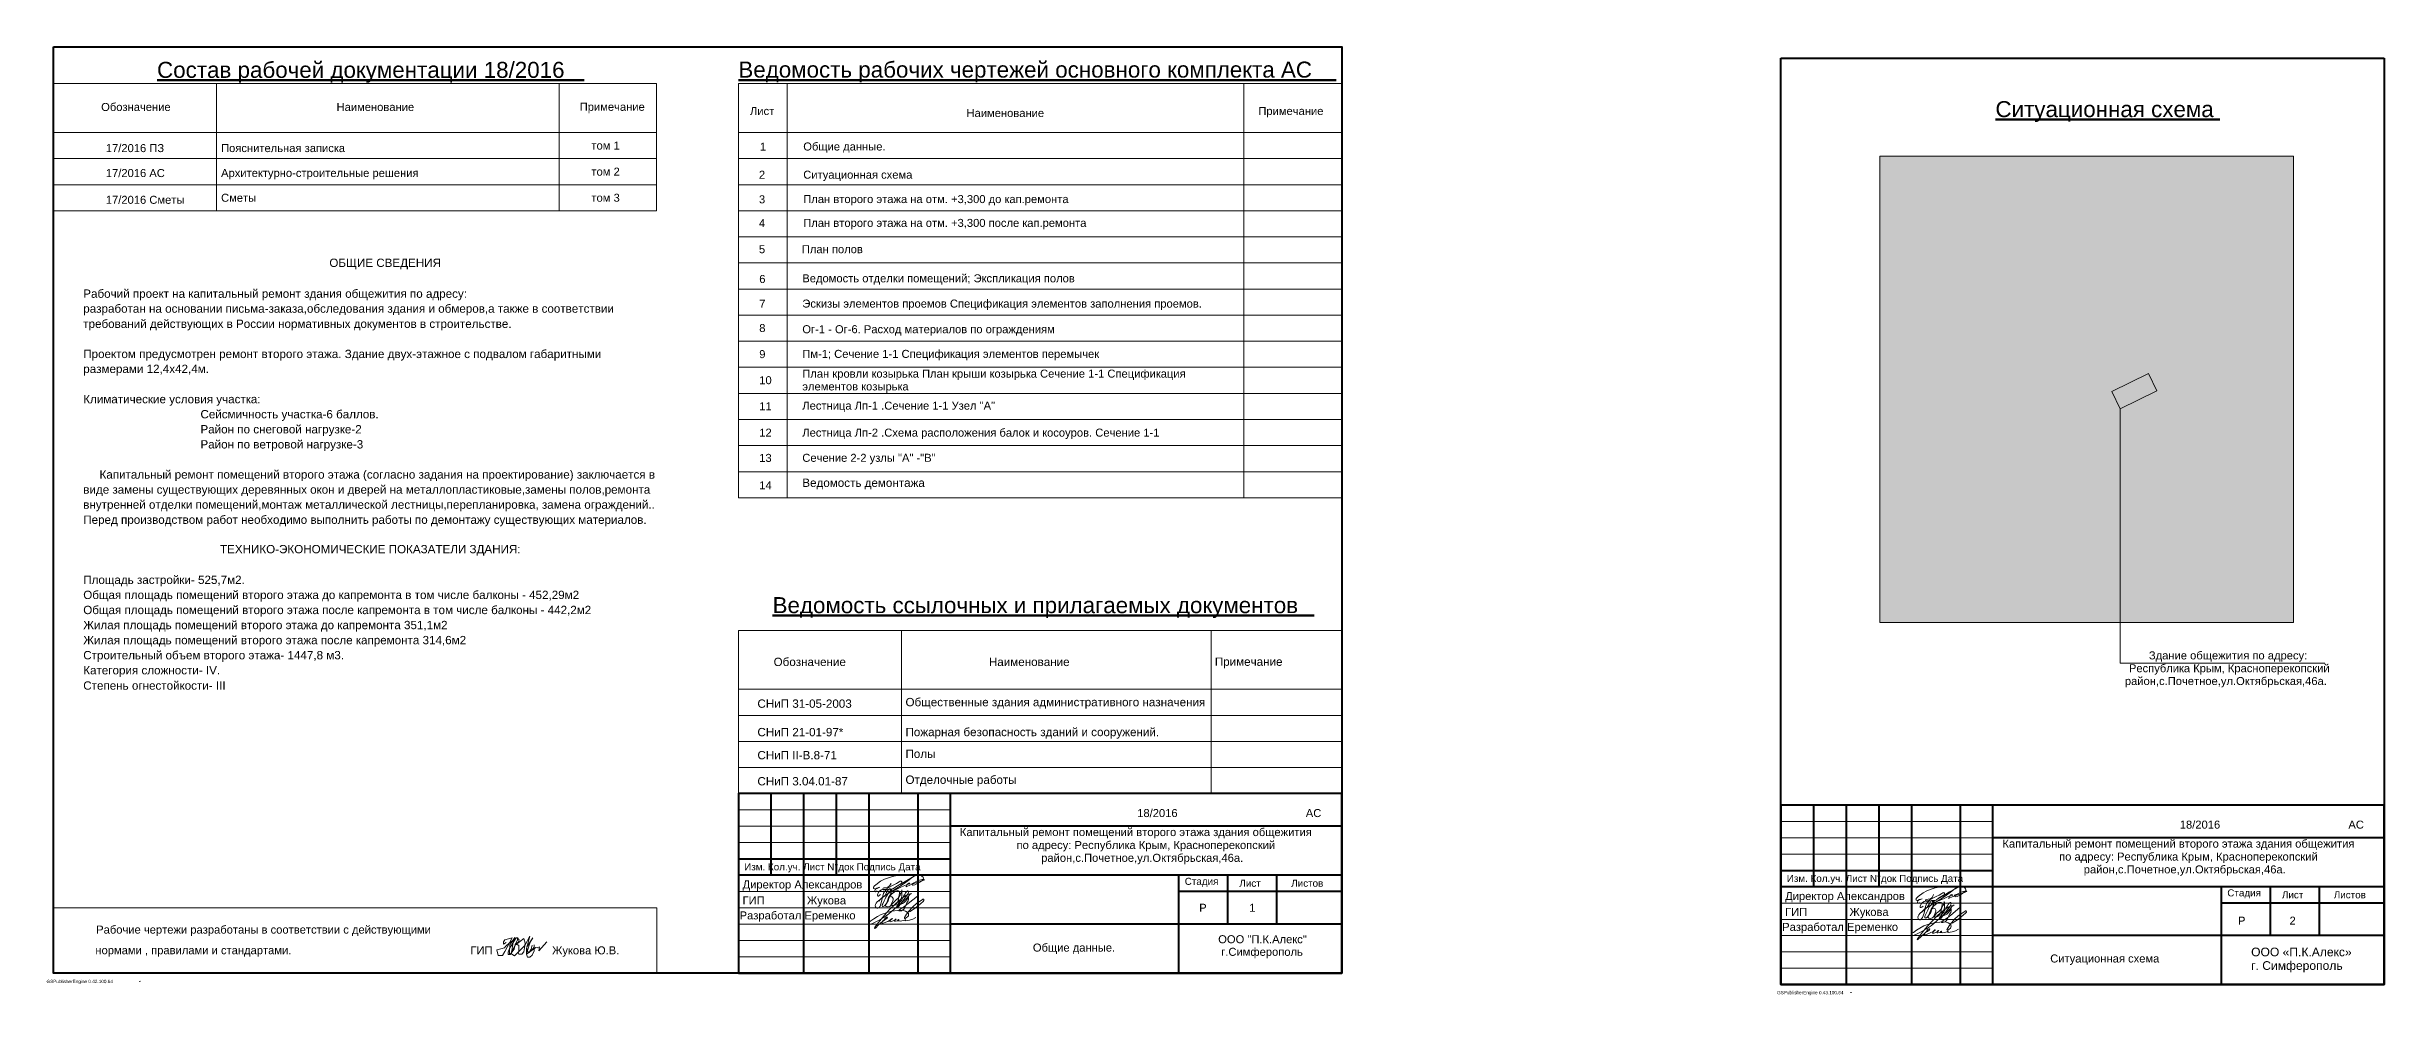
# Model space of a CAD drawing. Header units: millimetres. Extents: x 1372 to 666090, y 1285 to 31551.
# Drawn here: x 1372 to 72343, y 1374 to 30167 of the extents above; entities that cross this region are included whole.
import ezdxf

# ---------------------------------------------------------------- set-up
doc = ezdxf.new("R2010")
doc.units = ezdxf.units.MM
doc.header["$XCLIPFRAME"] = 2
for name, color, linetype in [('PDF _((( Типовой 2_0_Ном._пера__21', 7, 'Continuous'), ('PDF _(((((ВСЕ И ВСЕ РАЗМЕРЫ И ТД', 7, 'Continuous'), ('PDF _2D-чертеж - Общий', 7, 'Continuous'), ('PDF _2D-чертеж - Общий_Ном._пера__1', 7, 'Continuous'), ('PDF _2D-чертеж - Общий_Ном._пера__161', 7, 'Continuous'), ('PDF _2D-чертеж - Общий_Ном._пера__7', 7, 'Continuous'), ('PDF _ar_note', 7, 'Continuous'), ('PDF _ar_note_Ном._пера__252', 7, 'Continuous'), ('PDF _vk_ramki', 7, 'Continuous'), ('PDF _Геометрия', 7, 'Continuous'), ('PDF _план', 7, 'Continuous'), ('PDF _Слой ArchiCAD', 7, 'Continuous'), ('PDF _Текст', 7, 'Continuous')]:
    doc.layers.add(name, color=color, linetype=linetype)
doc.layers.add('PDF _2D - Общий', color=7, linetype='Continuous', true_color=0x7e7e7e)
doc.layers.add('PDF _Чертеж и Рисунок', color=7, linetype='Continuous', true_color=0xffffff)
doc.styles.add('PDF Arial', font='arial.ttf')
picture_1 = doc.add_image_def('image1.png', size_in_pixel=(1920, 1080))

msp = doc.modelspace()

# ---------------------------------------------------------------- linework, layer by layer
at = {"layer": 'PDF _((( Типовой 2_0_Ном._пера__21', "lineweight": 20}
for points in [[(6529.8, 29049.8), (6529.8, 25188.4)], [(16925.8, 29049.8), (16925.8, 25188.4)]]:
    msp.add_lwpolyline(points, dxfattribs=at)
at = {"layer": 'PDF _(((((ВСЕ И ВСЕ РАЗМЕРЫ И ТД', "lineweight": 50}
msp.add_lwpolyline([(60537.7, 27956.9), (67349.6, 27956.9)], dxfattribs=at)
at = {"layer": 'PDF _2D - Общий', "lineweight": 20}
msp.add_lwpolyline([(64323.9, 19176), (65439, 19723.7), (65182.4, 20246), (64067.4, 19698.2)], close=True, dxfattribs=at)
at = {"layer": 'PDF _2D - Общий', "lineweight": 0, "transparency": 33554559}
msp.add_solid([(64067.4, 19698.2), (65182.4, 20246), (64323.9, 19176), (65439, 19723.7)], dxfattribs=at)
at = {"layer": 'PDF _2D-чертеж - Общий', "lineweight": 40}
for points in [[(1579.4, 30167.3), (40688.2, 30167.3), (40688.2, 2048.6), (1579.4, 2048.6)], [(40688.2, 7494.1), (22371.3, 7494.1), (22371.3, 2048.6), (40688.2, 2048.6)], [(40688.2, 7494.1), (22371.3, 7494.1), (22371.3, 2048.6), (40688.2, 2048.6)], [(72342.5, 7143.3), (54025.8, 7143.3), (54025.8, 1697.8), (72342.5, 1697.8)], [(72342.5, 7143.3), (54025.8, 7143.3), (54025.8, 1697.8), (72342.5, 1697.8)]]:
    msp.add_lwpolyline(points, close=True, dxfattribs=at)
for points in [[(54025.8, 29816.5), (72342.5, 29816.5)], [(54025.8, 1697.8), (54025.8, 29816.5)], [(72342.5, 29816.5), (72342.5, 1697.8)], [(40688.2, 7494.1), (22371.3, 7494.1)], [(22371.3, 7494.1), (22371.3, 2048.6)], [(40688.2, 7494.1), (22371.3, 7494.1)], [(22371.3, 7494.1), (22371.3, 2048.6)], [(23361.4, 7494.1), (23361.4, 5018.9)], [(24351.5, 7494.1), (24351.5, 2048.6)], [(25341.6, 7494.1), (25341.6, 5018.9)], [(26331.7, 7494.1), (26331.7, 2048.6)], [(27816.9, 7494.1), (27816.9, 2048.6)], [(28807, 2048.6), (28807, 7494.1)], [(40688.2, 2048.6), (40688.2, 7494.1)], [(40688.2, 2048.6), (40688.2, 7494.1)], [(72342.5, 7143.3), (54025.8, 7143.3)], [(54025.8, 7143.3), (54025.8, 1697.8)], [(72342.5, 7143.3), (54025.8, 7143.3)], [(54025.8, 7143.3), (54025.8, 1697.8)], [(55015.8, 7143.3), (55015.8, 4668.1)], [(56005.9, 7143.3), (56005.9, 1697.8)], [(56996, 7143.3), (56996, 4668.1)], [(57986.1, 7143.3), (57986.1, 1697.8)], [(59471.3, 7143.3), (59471.3, 1697.8)], [(60461.4, 1697.8), (60461.4, 7143.3)], [(72342.5, 1697.8), (72342.5, 7143.3)], [(72342.5, 1697.8), (72342.5, 7143.3)], [(40688.2, 6504), (28807, 6504)], [(72342.5, 6153.2), (60461.4, 6153.2)], [(22371.3, 5513.9), (28807, 5513.9)], [(40688.2, 5018.9), (22371.3, 5018.9)], [(35737.7, 5018.9), (35737.7, 2048.6)], [(37222.8, 5018.9), (37222.8, 3533.7)], [(38708, 5018.9), (38708, 3533.7)], [(54025.8, 5163.1), (60461.4, 5163.1)], [(40688.2, 4523.8), (35737.7, 4523.8)], [(72342.5, 4668.1), (54025.8, 4668.1)], [(67392.1, 4668.1), (67392.1, 1697.8)], [(68877.2, 4668.1), (68877.2, 3182.9)], [(70362.3, 4668.1), (70362.3, 3182.9)], [(72342.5, 4173), (67392.1, 4173)], [(40688.2, 3533.7), (28807, 3533.7)], [(72342.5, 3182.9), (60461.4, 3182.9)], [(22371.3, 2048.6), (40688.2, 2048.6)], [(22371.3, 2048.6), (40688.2, 2048.6)], [(72342.5, 1697.8), (54025.8, 1697.8)], [(54025.8, 1697.8), (72342.5, 1697.8)], [(54025.8, 1697.8), (72342.5, 1697.8)]]:
    msp.add_lwpolyline(points, dxfattribs=at)
at = {"layer": 'PDF _2D-чертеж - Общий_Ном._пера__1', "lineweight": 20}
for points in [[(1579.4, 26772.6), (19880.2, 26772.6)], [(1579.4, 25980.5), (19880.2, 25980.5)], [(1579.4, 25188.4), (19880.2, 25188.4)], [(22371.3, 10662.4), (40688.2, 10662.4)]]:
    msp.add_lwpolyline(points, dxfattribs=at)
at = {"layer": 'PDF _2D-чертеж - Общий_Ном._пера__161', "lineweight": 20}
for points in [[(22371.3, 9870.3), (40688.2, 9870.3)], [(22371.3, 9078.3), (40688.2, 9078.3)], [(22371.3, 8286.2), (40688.2, 8286.2)], [(22371.3, 7494.1), (40688.2, 7494.1)]]:
    msp.add_lwpolyline(points, dxfattribs=at)
at = {"layer": 'PDF _2D-чертеж - Общий_Ном._пера__7', "lineweight": 20}
for points in [[(22371.3, 7494.1), (22371.3, 12444.6), (40688.2, 12444.6)], [(27321.8, 12444.6), (27321.8, 10662.4), (27321.8, 7494.1)], [(36727.8, 12444.6), (36727.8, 10662.4), (36727.8, 7494.1)], [(22371.3, 10662.4), (40688.2, 10662.4)]]:
    msp.add_lwpolyline(points, dxfattribs=at)
at = {"layer": 'PDF _ar_note', "lineweight": 20}
for points in [[(64323.9, 19176), (64323.9, 11458), (70540.8, 11458)], [(26582, 4543.7), (26556.8, 4523.9), (26535.6, 4517.9), (26518.1, 4530.9), (26514.5, 4556.5), (26538.2, 4598.5), (26571.1, 4627.7), (26622.2, 4642.3), (26662.3, 4655), (26580.2, 4618.5), (26541.7, 4603.7), (26501.7, 4602.1), (26474.3, 4618.5), (26469.7, 4637.2), (26474.3, 4656.9), (26502.3, 4694.2), (26540.9, 4723.5), (26689.7, 4833.9), (26804.7, 4895), (26926.9, 4941.6), (27053.4, 4980.6), (27182.4, 5009.1), (27360.7, 5027.2), (27540.1, 5034.6), (27669, 5039.8), (27797.4, 5034.6), (27879.1, 5018.2), (27952.5, 4981.7), (27976.9, 4958.5), (27989, 4928.8), (27982.3, 4898.5), (27963.5, 4872.2), (27897.4, 4819), (27823, 4775.5), (27724.4, 4722.6), (27681.4, 4715.2), (27661.9, 4719.5), (27645.9, 4731.7), (27640.7, 4752.1), (27656.7, 4768.7), (27718.9, 4797.4), (27832.1, 4854), (27948.9, 4885), (28003.4, 4888.1), (28014.8, 4883.2), (28009.1, 4872.2), (27969, 4854), (27843, 4806.5), (27702.5, 4762.7), (27572.9, 4715.3), (27482.5, 4670.2), (27462.2, 4666.1), (27465.3, 4686.1), (27487.2, 4722.6), (27511.2, 4759.2), (27544.7, 4780), (27571.1, 4773.7), (27576.2, 4764.1), (27567.8, 4756.1), (27529.2, 4742.6), (27425.1, 4708), (27328.4, 4662.3), (27136.8, 4576.6), (26965.2, 4490.8), (26775.8, 4367), (26664.1, 4271.7), (26631.8, 4233.1), (26680.6, 4279.1), (26754.6, 4353.1), (26835.5, 4409.2), (26921.2, 4458.5), (27237.1, 4653), (27400.9, 4762.2), (27558.7, 4879.8), (27660.4, 4961.4), (27769.1, 5031.9), (27792.5, 5041.8), (27779.5, 5029.9), (27662.6, 4958.4), (27489, 4862.1), (27283.7, 4734.1), (27050.5, 4603.6), (26993.7, 4567.1), (26975.2, 4563.7), (26968.1, 4579.5), (26974.5, 4597.2), (27002.3, 4597.2), (27042.4, 4598.5), (27079.6, 4615.3), (27151.9, 4666.9), (27307.8, 4759.4), (27332.1, 4786.2), (27336.9, 4817.7), (27316.6, 4839.3), (27284.1, 4835.6), (27253.3, 4813.9), (27172.8, 4764.8), (27087.3, 4724), (26921.2, 4636.5), (26826.2, 4583.3), (26795, 4571.1), (26766.6, 4577), (26755.2, 4603.6), (26763.3, 4622.8), (26783.4, 4631.7), (26840.1, 4636.5), (26906.8, 4652.3), (26961.8, 4691), (26994.8, 4748.5), (27003.6, 4778.5)], [(27570.2, 3909.1), (27704.5, 3996.9), (27836, 4094.5), (27977.8, 4217.1), (28004.1, 4251.3), (28006.6, 4269.8), (27998.8, 4285.4), (27975.1, 4287.3), (27949.6, 4270.4), (27793.2, 4168), (27665, 4054.3), (27550.5, 3925.3), (27477.7, 3835.9), (27416.8, 3730.7), (27411.1, 3715.8), (27414.3, 3702.9), (27437.1, 3701.6), (27470, 3723.1), (27516.3, 3764.7), (27533, 3788.9), (27541, 3816.9), (27532.1, 3858.7), (27496.7, 3894.2), (27444, 3926.2), (27386.4, 3947.5), (27292.6, 3955.7), (27197.6, 3947.5), (27023.7, 3924.5), (26859.5, 3878.9), (26708.9, 3827.2), (26591.8, 3764.9), (26482.3, 3697.9), (26391.1, 3634.1), (26349.7, 3606.6), (26324.1, 3568.7), (26323.6, 3549.9), (26331.7, 3533.7), (26357.7, 3525.5), (26388, 3533.7), (26464.1, 3565.6), (26626.8, 3644.7), (26786.2, 3736.9), (26937, 3842.4), (27262.5, 4123.8), (27406.7, 4247), (27474.7, 4312.4), (27536.2, 4383.8), (27571.7, 4429.6), (27616, 4463.7), (27626.6, 4466.3), (27620.7, 4460.9), (27565.1, 4443.1), (27535, 4438.3), (27491.6, 4421.6), (27451.4, 4397), (27320.3, 4307.2), (27138.1, 4150.5), (26961, 3973.4), (26809.5, 3808.1), (26665.7, 3636.1), (26515.1, 3436.8), (26502.7, 3417), (26507.5, 3404.9), (26530.3, 3414), (26627.6, 3511.4), (26744.7, 3614.8), (26817.8, 3660.7), (26884.7, 3713.6), (26893.8, 3736.4), (26883.6, 3742.8), (26869.4, 3741), (26843.9, 3727.5), (26823.4, 3706.5), (26785.8, 3657.3), (26750.8, 3622.4), (26723.3, 3581.4), (26722.5, 3565.3), (26735.6, 3557), (26764.5, 3561.5), (26904.4, 3614.8), (26989.6, 3661.9), (27039.8, 3689.3), (27051.9, 3701.4), (27053.2, 3707.9), (27046.9, 3708), (27021.4, 3692.9), (26977.4, 3638.6), (26972.3, 3613), (26989.6, 3604.2), (27016.3, 3613), (27095.5, 3642.3), (27149, 3665), (27160, 3679), (27152.2, 3686.2), (27134.4, 3679), (27110.2, 3644.5), (27112.4, 3621), (27136.6, 3621), (27196.7, 3627.6), (27222.1, 3631.5), (27242.2, 3644.5), (27245.8, 3664.3), (27232.5, 3669.6), (27215.8, 3659.9), (27207.7, 3641.6), (27223.8, 3630.6), (27282.5, 3624), (27424, 3648.2), (27439.5, 3653), (27448.3, 3663.6), (27438.4, 3672.8), (27422.6, 3657.7), (27426.2, 3637.9), (27449, 3632), (27567.4, 3648.8), (27666.3, 3684.3), (27759.4, 3735.5)], [(26684.6, 4433.6), (26648.2, 4400.8), (26626.5, 4384.6), (26604.4, 4384.4), (26594.5, 4402.6), (26597.1, 4426.3), (26628.1, 4499.3), (26668.7, 4544.3), (26721.2, 4574.3), (26781.4, 4587.1), (26843.4, 4592.2), (26879.9, 4596.1), (26897.2, 4596.2), (26880.5, 4585.8), (26844.4, 4560.5), (26803.6, 4516.2), (26778.5, 4469.7), (26762.2, 4419.2), (26740.2, 4313.4), (26715.9, 4215.2), (26671, 4080.5), (26642.8, 4039.1), (26601.9, 4015.4), (26574.3, 4016), (26550.2, 4028.8), (26533.4, 4054.9), (26528.1, 4090.5), (26535, 4126.4), (26557.4, 4169.6), (26589.7, 4206.6), (26665.9, 4273.5), (26713.6, 4317.1), (26814.3, 4395.3), (26867.7, 4487.9), (26900.3, 4540.7), (26923.4, 4576.7), (26955.7, 4599.6), (26982, 4599.5), (27005, 4586.4), (27019.4, 4564.4), (27024.4, 4538), (27007.7, 4475.5), (26983, 4425.4), (26965.4, 4371.7), (26957.5, 4359.4), (26939.9, 4308.3), (26917, 4237.9), (26867.7, 4161.4), (26810.5, 4091), (26792.2, 4073.8), (26770.1, 4066.3), (26751.8, 4072.7), (26740.1, 4088.3), (26740.4, 4117.1), (26753.3, 4145.5), (26799.1, 4242.3), (26827.8, 4304.7), (26851.9, 4353.2), (26883.6, 4413.9), (26921.2, 4458.5), (26957.1, 4510.4), (26977.1, 4532.9), (27002.4, 4548.6), (27032.3, 4552.8), (27057.4, 4539.9), (27066.6, 4502.8), (27060.4, 4479.3), (27046.4, 4459.7), (27015.6, 4437.7), (26984.8, 4402.5), (26963.3, 4382), (26958.5, 4372.9), (26962.8, 4364.7), (26984.1, 4362.4), (27008.6, 4368.2), (27033, 4361.6), (27053.4, 4344.4), (27074.3, 4307.4), (27071, 4274.9), (27055.2, 4219.4), (27022.6, 4157), (27007.7, 4116.5), (26990.6, 4091.2), (26967.4, 4072.2), (26909.1, 4055.8), (26860.9, 4066.7), (26844.5, 4081.3), (26837.8, 4102.4), (26846.7, 4132.8), (26864.5, 4161.1), (26904.1, 4270.6), (26931.6, 4339.8), (26972.5, 4401.4), (27032.1, 4455.2), (27097.2, 4503.3), (27141, 4535.5), (27190, 4553.5), (27236.4, 4543.5), (27253.9, 4528.7), (27264.5, 4507.8), (27263.3, 4466.9), (27250.8, 4425.7), (27234.1, 4294.9), (27213.4, 4219.8), (27190.4, 4177.5), (27160.1, 4141.1), (27122.9, 4112.5), (27079.4, 4093.8), (27042.5, 4094.2), (27033, 4105.9), (27034.3, 4121.4), (27054.6, 4156.5), (27098.7, 4211.3), (27161.1, 4270.6), (27226.5, 4325.4), (27256.9, 4374), (27278.2, 4413.6), (27294.9, 4457.7), (27313.2, 4486.6), (27326.6, 4522.5), (27331.4, 4561.1), (27331.4, 4573.2), (27332.9, 4541.3), (27337.5, 4469.8), (27337.5, 4412), (27332.9, 4375.5), (27301.7, 4294.4), (27258.4, 4217.4), (27232.6, 4165.7), (27212.8, 4127.7), (27185.4, 4079), (27164.4, 4037.3), (27158, 4031.6), (27149.5, 4020.2), (27160.3, 4024.7), (27181.8, 4046.7), (27205.2, 4088.1), (27215.8, 4109.4), (27240.9, 4134.5), (27249.3, 4161.1), (27279.9, 4207.1), (27319.3, 4249.3), (27340.5, 4288.9), (27380.1, 4367.9), (27396.8, 4398.3), (27424.2, 4434.8), (27448.5, 4482), (27465.2, 4507.8), (27482.5, 4527.9), (27504.8, 4539.8), (27527.6, 4537.1), (27540.1, 4520.5), (27536.7, 4500.2), (27523, 4457.7), (27505.2, 4428.3), (27363.4, 4244.8), (27255.4, 4091.2), (27238.6, 4064.4), (27214.3, 4051.6), (27204.3, 4056), (27206.1, 4067.2), (27232.6, 4097.9), (27288.7, 4132.4), (27349.7, 4159.6), (27402.9, 4189.5), (27450, 4228), (27496.7, 4286.4), (27524, 4334.7), (27537.1, 4356.3), (27541.3, 4334.5), (27538.6, 4286.1), (27524.6, 4240.2), (27489.6, 4180.9), (27468.3, 4130.7), (27425.7, 4039.4), (27396.8, 3990.8), (27358.8, 3952.7), (27322.3, 3938.2), (27282.7, 3934.5), (27256.8, 3937.1), (27247.5, 3944.4), (27270.4, 3972.3), (27422.7, 4075.9), (27529.1, 4155), (27806.7, 4383.9)], [(58236.4, 4192.9), (58211.2, 4173.2), (58190, 4167.1), (58172.5, 4180.2), (58168.9, 4205.7), (58192.6, 4247.7), (58225.4, 4276.9), (58276.5, 4291.5), (58316.7, 4304.3), (58234.6, 4267.8), (58196.1, 4252.9), (58156.1, 4251.3), (58128.7, 4267.8), (58124.1, 4286.4), (58128.7, 4306.1), (58156.7, 4343.4), (58195.3, 4372.7), (58344.1, 4483.1), (58459.1, 4544.2), (58581.3, 4590.8), (58707.7, 4629.8), (58836.8, 4658.3), (59015.1, 4676.4), (59194.5, 4683.8), (59323.4, 4689), (59451.8, 4683.8), (59533.5, 4667.4), (59606.9, 4630.9), (59631.3, 4607.7), (59643.4, 4578), (59636.7, 4547.7), (59617.9, 4521.4), (59551.7, 4468.2), (59477.4, 4424.7), (59378.8, 4371.8), (59335.8, 4364.4), (59316.3, 4368.7), (59300.3, 4380.9), (59295.1, 4401.3), (59311.1, 4417.9), (59373.3, 4446.6), (59486.5, 4503.2), (59603.3, 4534.2), (59657.8, 4537.3), (59669.2, 4532.4), (59663.5, 4521.4), (59623.4, 4503.2), (59497.4, 4455.7), (59356.9, 4411.9), (59227.3, 4364.5), (59136.9, 4319.4), (59116.5, 4315.3), (59119.7, 4335.3), (59141.6, 4371.8), (59165.6, 4408.4), (59199.1, 4429.3), (59225.5, 4422.9), (59230.6, 4413.3), (59222.2, 4405.3), (59183.5, 4391.8), (59079.5, 4357.2), (58982.8, 4311.6), (58791.2, 4225.8), (58619.6, 4140), (58430.2, 4016.2), (58318.4, 3920.9), (58286.2, 3882.3), (58334.9, 3928.3), (58409, 4002.3), (58489.9, 4058.4), (58575.6, 4107.7), (58891.5, 4302.2), (59055.3, 4411.4), (59213.1, 4529.1), (59314.7, 4610.6), (59423.5, 4681.1), (59446.9, 4691), (59433.9, 4679.1), (59317, 4607.6), (59143.4, 4511.3), (58938.1, 4383.3), (58704.9, 4252.8), (58648, 4216.3), (58629.5, 4212.9), (58622.5, 4228.7), (58628.8, 4246.4), (58656.7, 4246.4), (58696.8, 4247.7), (58734, 4264.5), (58806.3, 4316.1), (58962.2, 4408.7), (58986.5, 4435.4), (58991.3, 4467), (58971, 4488.5), (58938.4, 4484.8), (58907.7, 4463.2), (58827.2, 4414), (58741.6, 4373.2), (58575.6, 4285.7), (58480.6, 4232.5), (58449.4, 4220.3), (58421, 4226.2), (58409.6, 4252.8), (58417.7, 4272), (58437.8, 4280.9), (58494.5, 4285.7), (58561.2, 4301.5), (58616.2, 4340.2), (58649.2, 4397.7), (58658, 4427.7)], [(59224.6, 3558.3), (59358.9, 3646.2), (59490.3, 3743.8), (59632.2, 3866.3), (59658.5, 3900.5), (59661, 3919), (59653.2, 3934.7), (59629.4, 3936.5), (59604, 3919.6), (59447.6, 3817.2), (59319.4, 3703.5), (59204.9, 3574.5), (59132, 3485.1), (59071.2, 3380), (59065.5, 3365.1), (59068.7, 3352.1), (59091.5, 3350.8), (59124.4, 3372.4), (59170.7, 3413.9), (59187.3, 3438.1), (59195.4, 3466.1), (59186.5, 3508), (59151.1, 3543.4), (59098.4, 3575.4), (59040.8, 3596.7), (58947, 3604.9), (58852, 3596.7), (58678.1, 3573.8), (58513.8, 3528.1), (58363.3, 3476.4), (58246.2, 3414.1), (58136.7, 3347.2), (58045.4, 3283.3), (58004.1, 3255.8), (57978.5, 3217.9), (57978, 3199.1), (57986.1, 3182.9), (58012.1, 3174.8), (58042.4, 3182.9), (58118.4, 3214.9), (58281.2, 3293.9), (58440.6, 3386.1), (58591.4, 3491.6), (58916.9, 3773), (59061.1, 3896.2), (59129.1, 3961.6), (59190.6, 4033), (59226.1, 4078.8), (59270.4, 4112.9), (59281, 4115.5), (59275.1, 4110.1), (59219.5, 4092.3), (59189.4, 4087.5), (59146, 4070.8), (59105.8, 4046.2), (58974.7, 3956.4), (58792.5, 3799.7), (58615.4, 3622.6), (58463.9, 3457.3), (58320.1, 3285.3), (58169.5, 3086), (58157.1, 3066.2), (58161.9, 3054.1), (58184.7, 3063.2), (58282, 3160.6), (58399.1, 3264), (58472.2, 3309.9), (58539, 3362.8), (58548.2, 3385.6), (58538, 3392), (58523.8, 3390.2), (58498.3, 3376.7), (58477.8, 3355.7), (58440.2, 3306.6), (58405.2, 3271.6), (58377.7, 3230.6), (58376.9, 3214.5), (58390, 3206.2), (58418.9, 3210.7), (58558.8, 3264), (58644, 3311.1), (58694.2, 3338.5), (58706.3, 3350.7), (58707.6, 3357.1), (58701.3, 3357.2), (58675.8, 3342.1), (58631.8, 3287.8), (58626.7, 3262.2), (58644, 3253.4), (58670.7, 3262.2), (58749.9, 3291.5), (58803.4, 3314.2), (58814.4, 3328.2), (58806.6, 3335.4), (58788.7, 3328.2), (58764.5, 3293.7), (58766.7, 3270.2), (58790.9, 3270.2), (58851.1, 3276.8), (58876.4, 3280.7), (58896.6, 3293.7), (58900.2, 3313.5), (58886.9, 3318.9), (58870.2, 3309.1), (58862.1, 3290.8), (58878.2, 3279.8), (58936.9, 3273.2), (59078.4, 3297.4), (59093.9, 3302.2), (59102.6, 3312.8), (59092.8, 3322), (59077, 3306.9), (59080.6, 3287.1), (59103.3, 3281.2), (59221.8, 3298), (59320.7, 3333.5), (59413.8, 3384.7)], [(58339, 4082.9), (58302.5, 4050), (58280.9, 4033.8), (58258.7, 4033.6), (58248.9, 4051.8), (58251.4, 4075.6), (58282.5, 4148.6), (58323.1, 4193.5), (58375.6, 4223.5), (58435.8, 4236.3), (58497.8, 4241.4), (58534.3, 4245.3), (58551.6, 4245.5), (58534.9, 4235), (58498.8, 4209.7), (58457.9, 4165.4), (58432.9, 4118.9), (58416.6, 4068.4), (58394.6, 3962.7), (58370.3, 3864.4), (58325.3, 3729.7), (58297.2, 3688.3), (58256.3, 3664.6), (58228.7, 3665.2), (58204.6, 3678), (58187.8, 3704.1), (58182.5, 3739.8), (58189.4, 3775.6), (58211.8, 3818.8), (58244.1, 3855.8), (58320.3, 3922.7), (58368, 3966.3), (58468.7, 4044.5), (58522.1, 4137.1), (58554.7, 4189.9), (58577.8, 4225.9), (58610.1, 4248.9), (58636.4, 4248.7), (58659.4, 4235.7), (58673.8, 4213.6), (58678.8, 4187.2), (58662.1, 4124.8), (58637.4, 4074.6), (58619.8, 4020.9), (58611.9, 4008.6), (58594.3, 3957.5), (58571.4, 3887.1), (58522.1, 3810.6), (58464.9, 3740.2), (58446.6, 3723.1), (58424.4, 3715.5), (58406.2, 3721.9), (58394.5, 3737.5), (58394.8, 3766.3), (58407.7, 3794.7), (58453.5, 3891.5), (58482.2, 3953.9), (58506.3, 4002.4), (58538, 4063.2), (58575.6, 4107.7), (58611.5, 4159.6), (58631.5, 4182.2), (58656.8, 4197.8), (58686.7, 4202.1), (58711.8, 4189.1), (58721, 4152), (58714.8, 4128.5), (58700.8, 4108.9), (58670, 4086.9), (58639.2, 4051.7), (58617.7, 4031.2), (58612.9, 4022.2), (58617.2, 4013.9), (58638.5, 4011.6), (58662.9, 4017.4), (58687.4, 4010.8), (58707.8, 3993.6), (58728.7, 3956.6), (58725.4, 3924.1), (58709.6, 3868.7), (58677, 3806.2), (58662.1, 3765.7), (58645, 3740.4), (58621.8, 3721.4), (58563.5, 3705), (58515.3, 3715.9), (58498.9, 3730.5), (58492.2, 3751.6), (58501.1, 3782), (58518.9, 3810.3), (58558.5, 3919.8), (58586, 3989), (58626.9, 4050.6), (58686.5, 4104.5), (58751.6, 4152.5), (58795.4, 4184.8), (58844.4, 4202.7), (58890.8, 4192.7), (58908.2, 4177.9), (58918.9, 4157.1), (58917.7, 4116.1), (58905.2, 4074.9), (58888.5, 3944.1), (58867.8, 3869), (58844.8, 3826.7), (58814.5, 3790.3), (58777.3, 3761.8), (58733.8, 3743), (58696.9, 3743.4), (58687.4, 3755.1), (58688.7, 3770.6), (58709, 3805.8), (58753.1, 3860.5), (58815.5, 3919.8), (58880.9, 3974.6), (58911.3, 4023.2), (58932.6, 4062.8), (58949.3, 4106.9), (58967.6, 4135.8), (58981, 4171.7), (58985.8, 4210.3), (58985.8, 4222.5), (58987.3, 4190.5), (58991.9, 4119), (58991.9, 4061.2), (58987.3, 4024.7), (58956.1, 3943.6), (58912.8, 3866.6), (58887, 3814.9), (58867.2, 3776.9), (58839.8, 3728.2), (58818.8, 3686.5), (58812.4, 3680.8), (58803.9, 3669.4), (58814.7, 3673.9), (58836.2, 3695.9), (58859.6, 3737.3), (58870.2, 3758.6), (58895.3, 3783.7), (58903.7, 3810.3), (58934.3, 3856.3), (58973.6, 3898.5), (58994.9, 3938.1), (59034.5, 4017.1), (59051.2, 4047.6), (59078.6, 4084.1), (59102.9, 4131.2), (59119.6, 4157.1), (59136.9, 4177.1), (59159.2, 4189), (59182, 4186.4), (59194.5, 4169.7), (59191.1, 4149.5), (59177.4, 4106.9), (59159.6, 4077.5), (59017.7, 3894), (58909.8, 3740.4), (58893, 3713.6), (58868.7, 3700.8), (58858.7, 3705.3), (58860.5, 3716.4), (58887, 3747.1), (58943.1, 3781.6), (59004.1, 3808.8), (59057.3, 3838.7), (59104.4, 3877.2), (59151.1, 3935.6), (59178.4, 3983.9), (59191.5, 4005.5), (59195.7, 3983.7), (59193, 3935.3), (59178.9, 3889.4), (59144, 3830.1), (59122.7, 3779.9), (59080.1, 3688.7), (59051.2, 3640), (59013.2, 3602), (58976.7, 3587.5), (58937.1, 3583.7), (58911.1, 3586.3), (58901.9, 3593.6), (58924.8, 3621.5), (59077.1, 3725.2), (59183.5, 3804.2), (59461.1, 4033.1)]]:
    msp.add_lwpolyline(points, dxfattribs=at)
at = {"layer": 'PDF _ar_note_Ном._пера__252', "lineweight": 20}
msp.add_lwpolyline([(54025.8, 1697.8), (72342.5, 1697.8), (72342.5, 7143.3)], dxfattribs=at)
at = {"layer": 'PDF _vk_ramki', "lineweight": 20}
for points in [[(22371.3, 29049.8), (23856.5, 29049.8)], [(23856.5, 16475.5), (23856.5, 29049.8), (36727.8, 29049.8), (40688.2, 29049.8), (40688.2, 22020.1)], [(37717.9, 29049.8), (37717.9, 16475.5)], [(22371.3, 27564.6), (40688.2, 27564.6)], [(22371.3, 26772.6), (40688.2, 26772.6)], [(22371.3, 25980.5), (40688.2, 25980.5)], [(22371.3, 25188.4), (40688.2, 25188.4)], [(22371.3, 23604.2), (40688.2, 23604.2)], [(22371.3, 22812.2), (40688.2, 22812.2)], [(22371.3, 20435.9), (40688.2, 20435.9)], [(22371.3, 19643.8), (40688.2, 19643.8)], [(22371.3, 18851.7), (40688.2, 18851.7)], [(22371.3, 18059.7), (40688.2, 18059.7)], [(22371.3, 17267.6), (40688.2, 17267.6)], [(22371.3, 16475.5), (40688.2, 16475.5)]]:
    msp.add_lwpolyline(points, dxfattribs=at)
for points in [[(40688.2, 24396.3), (22371.3, 24396.3)], [(40688.2, 22020.1), (22371.3, 22020.1)], [(40688.2, 21228), (22371.3, 21228)]]:
    msp.add_lwpolyline(points, close=True, dxfattribs=at)
at = {"layer": 'PDF _Геометрия', "lineweight": 9}
for points in [[(4177.9, 1790.9), (4217.1, 1798.8)], [(56132.2, 1453.5), (56171.4, 1461.4)]]:
    msp.add_lwpolyline(points, dxfattribs=at)
at = {"layer": 'PDF _план', "lineweight": 20}
msp.add_lwpolyline([(40688.2, 28158.7), (40688.2, 22812.2)], dxfattribs=at)
msp.add_lwpolyline([(1579.4, 2048.6), (19896.1, 2048.6), (19896.1, 4028.8), (1579.4, 4028.8)], close=True, dxfattribs=at)
at = {"layer": 'PDF _Слой ArchiCAD', "lineweight": 50}
for points in [[(4720.5, 29148.9), (15243.9, 29148.9), (15995.2, 29148.9), (16185.3, 29148.9), (17688, 29148.9)], [(22371.4, 29148.9), (40521.4, 29148.9)], [(23409.8, 12899.3), (39857.8, 12899.3)]]:
    msp.add_lwpolyline(points, dxfattribs=at)
at = {"layer": 'PDF _Слой ArchiCAD', "lineweight": 20}
for points in [[(1579.4, 29049.8), (19880.2, 29049.8), (19880.2, 25188.4)], [(22371.3, 29049.8), (22371.3, 16475.5)], [(1579.4, 27564.6), (19880.2, 27564.6)], [(22371.3, 6999.1), (28807, 6999.1)], [(22371.3, 6504), (28807, 6504)], [(54025.8, 6648.3), (60461.4, 6648.3)], [(22371.3, 6009), (28807, 6009)], [(54025.8, 6153.2), (60461.4, 6153.2)], [(54025.8, 5658.2), (60461.4, 5658.2)], [(22371.3, 4523.8), (28807, 4523.8)], [(28807, 4028.8), (22371.3, 4028.8)], [(54025.8, 4173), (60461.4, 4173)], [(60461.4, 3678), (54025.8, 3678)], [(15324.3, 2974.8), (15241.9, 2924.4), (15241.9, 2996.1), (15281.8, 3054.5), (15507.8, 3120.9), (15350.9, 2831.4), (15280.8, 2702), (15210, 2581.7), (15082.4, 2581.7), (15037.2, 2757), (15154, 2787.1), (15268.8, 2816.7), (15297.7, 2850), (15429.3, 2976.2), (15526.4, 3030.6), (15579.5, 3126.2), (15526.4, 3030.6), (15433.3, 2903.1), (15433.3, 2826.1), (15385.5, 2680), (15385.5, 2613.6), (15443.9, 2613.6), (15566.2, 2773), (15595.5, 2919.1), (15664.6, 3041.2), (15664.6, 3118.3), (15627.4, 3118.3), (15542.6, 3059.7), (15513.1, 2858), (15495.3, 2736.4), (15475.6, 2654.9), (15452.8, 2625.1), (15426.2, 2645.6), (15426.2, 2791.6), (15527.8, 2958.8), (15627.4, 3118.3), (15664.6, 3118.3), (15720.4, 3046.5), (15685.9, 2988.1), (15612.3, 2948.8), (15595.5, 2919.1), (15656.6, 2919.1), (15704.5, 2884.5), (15704.5, 2791.6), (15704.5, 2706.6), (15571.6, 2571.1), (15464.2, 2640), (15591, 2896.6), (15858.7, 3097), (15901.2, 2953.6), (15877.3, 2810.1), (15856.8, 2687), (15792.2, 2618.9), (15704.5, 2618.9), (15683.3, 2684.9), (15889.3, 2881.9), (16042.1, 3171.4), (15935.8, 2796.9), (15935.8, 2773), (15935.8, 2645.5), (16050.1, 2985.5), (16129.9, 3120.9), (15949.9, 2846.7), (15958.8, 2713.9), (16020.9, 2674.7), (16083.9, 2774.4), (16113.9, 2895.1), (16083.9, 2774.4), (16124.6, 2774.4), (16172.4, 2834.1), (16172.4, 2903.1), (16172.4, 2725.2), (16108.6, 2592.3), (16042.1, 2529.9), (15967.7, 2529.9), (15935.8, 2616.2), (16220.3, 2824.7), (16259.3, 2809.3), (16333.1, 2847.9), (16311.7, 2717.4), (16560.1, 2999.7)], [(22371.3, 3533.7), (28807, 3533.7)], [(22371.3, 3038.7), (28807, 3038.7)], [(54025.8, 3182.9), (60461.4, 3182.9)], [(22371.3, 2543.6), (28807, 2543.6)], [(54025.8, 2687.9), (60461.4, 2687.9)], [(54025.8, 2192.8), (60461.4, 2192.8)]]:
    msp.add_lwpolyline(points, dxfattribs=at)
at = {"layer": 'PDF _Чертеж и Рисунок', "lineweight": 0, "transparency": 33554559}
msp.add_solid([(57023.8, 12694.2), (57023.8, 26844.7), (69585.5, 12694.2), (69585.5, 26844.7)], dxfattribs=at)

# ---------------------------------------------------------------- texts
at = {"layer": 'PDF _Текст', "attachment_point": 7, "style": 'PDF Arial'}
for s, insert, char_height in [('Состав рабочей документации 18/2016', (4720.5, 29076.2), 485.987), ('Ведомость рабочих чертежей основного комплекта АС', (22371.4, 29084.4), 485.987), ('Обозначение', (3024, 28214.5), 242.994), ('Наименование', (10171.1, 28213.5), 242.994), ('Примечание', (17553.7, 28150), 242.99), ('Ситуационная схема', (60537.7, 27884.2), 485.987), ('Лист', (22724, 28091.7), 242.99), ('Наименование', (29297.3, 28031.1), 242.994), ('Примечание', (38158.5, 28021.9), 242.99), ('17/2016 ПЗ', (3165.2, 26965.9), 242.99), ('Пояснительная записка', (6664.9, 26966.3), 242.994), ('том 1', (17909.4, 27043.5), 242.99), ('1', (23024.4, 27013.3), 243), ('Общие данные.', (24341.3, 26947.6), 242.994), ('17/2016 АС', (3165.2, 26208.1), 242.99), ('Архитектурно-строительные решения', (6664.9, 26140.9), 242.994), ('том 2', (17909.4, 26251.4), 242.99), ('2', (22994.7, 26160.8), 243), ('Ситуационная схема', (24341.3, 26089.1), 242.994), ('17/2016 Сметы', (3165.2, 25396), 242.994), ('Сметы', (6664.9, 25458.9), 242.99), ('том 3', (17909.4, 25458.9), 242.99), ('3', (22994.7, 25411.5), 243), ('План второго этажа на отм. +3,300 до кап.ремонта', (24341.3, 25348.4), 242.994), ('4', (22994.7, 24692.6), 243), ('План второго этажа на отм. +3,300 после кап.ремонта', (24341.3, 24625.1), 242.994), ('5', (22994.7, 23896.1), 243), ('План полов', (24298.3, 23896.4), 242.99), ('ОБЩИЕ СВЕДЕНИЯ', (9952.6, 23409), 252.714), ('Рабочий проект на капитальный ремонт здания общежития по адресу:', (2480.5, 22470.1), 252.714), ('6', (23004.6, 22993.1), 243), ('Ведомость отделки помещений; Экспликация полов', (24311.8, 22946.3), 242.994), ('разработан на основании письма-заказа,обследования здания и обмеров,а также в соответствии', (2480.5, 22016.8), 252.714), ('7', (23004.6, 22243.3), 243), ('Эскизы элементов проемов Спецификация элементов заполнения проемов.', (24311.8, 22175.7), 242.994), ('требований действующих в России нормативных документов в строительстве.', (2480.5, 21555.2), 252.714), ('8', (23004.6, 21503.9), 243), ('Ог-1 - Ог-6. Расход материалов по ограждениям', (24311.8, 21397.5), 242.994), ('Проектом предусмотрен ремонт второго этажа. Здание двух-этажное с подвалом габаритными', (2480.5, 20640.2), 252.714), ('9', (23004.6, 20711.8), 243), ('Пм-1; Сечение 1-1 Спецификация элементов перемычек', (24311.8, 20648.7), 242.994), ('размерами 12,4х42,4м.', (2480.5, 20187), 252.714), ('10', (23004.6, 19919.7), 242.99), ('элементов козырька', (24311.8, 19661.2), 242.994), ('План кровли козырька План крыши козырька Сечение 1-1 Спецификация', (24311.8, 20050.1), 242.994), ('Климатические условия участка:', (2480.5, 19267.8), 252.714), ('11', (23004.6, 19132.1), 242.99), ('Лестница Лп-1 .Сечение 1-1 Узел "А"', (24311.8, 19080.8), 242.994), ('Сейсмичность участка-6 баллов.', (6039.2, 18810.3), 252.714), ('Район по снеговой нагрузке-2', (6039.2, 18352.9), 252.714), ('12', (23004.6, 18330.5), 242.99), ('Лестница Лп-2 .Схема расположения балок и косоуров. Сечение 1-1', (24311.8, 18258.8), 242.994), ('Район по ветровой нагрузке-3', (6039.2, 17895.4), 252.714), ('13', (23004.6, 17561.3), 242.99), ('Сечение 2-2 узлы "А" -"В"', (24311.8, 17494), 242.994), ('Капитальный ремонт помещений второго этажа (согласно задания на проектирование) заключается в', (2974.8, 16980.5), 252.714), ('Ведомость демонтажа', (24311.8, 16732.1), 252.714), ('виде замены существующих деревянных окон и дверей на металлопластиковые,замены полов,ремонта', (2480.5, 16523), 252.714), ('внутренней отделки помещений,монтаж металлической лестницы,перепланировка, замена ограждений..', (2480.5, 16065.5), 252.714), ('14', (23004.6, 16732.9), 242.99), ('Перед производством работ необходимо выполнить работы по демонтажу существующих материалов.', (2480.5, 15608.1), 252.714), ('ТЕХНИКО-ЭКОНОМИЧЕСКИЕ ПОКАЗАТЕЛИ ЗДАНИЯ:', (6632.3, 14717.2), 252.714), ('Общая площадь помещений второго этажа до капремонта в том числе балконы - 452,29м2', (2480.5, 13325), 252.714), ('Площадь застройки- 525,7м2.', (2480.5, 13782.4), 252.714), ('Общая площадь помещений второго этажа после капремонта в том числе балконы - 442,2м2', (2480.5, 12867.5), 252.714), ('Ведомость ссылочных и прилагаемых документов', (23409.8, 12826.6), 485.987), ('Жилая площадь помещений второго этажа до капремонта 351,1м2', (2480.5, 12410.1), 252.714), ('Жилая площадь помещений второго этажа после капремонта 314,6м2', (2480.5, 11952.6), 252.714), ('Строительный объем второго этажа- 1447,8 м3.', (2480.5, 11495.1), 252.714), ('Категория сложности- IV.', (2480.5, 11037.7), 252.714), ('Обозначение', (23440.7, 11363.8), 252.714), ('Наименование', (29977.2, 11363), 252.714), ('Примечание', (36836.7, 11297.7), 252.71), ('Республика Крым, Красноперекопский', (64590.2, 11106.5), 242.994), ('Здание общежития по адресу:', (65196.7, 11495.5), 242.994), ('Степень огнестойкости- III', (2480.5, 10645.8), 252.714), ('район,с.Почетное,ул.Октябрьская,46а.', (64466.8, 10717.5), 242.994), ('СНиП 31-05-2003', (22949, 10096.5), 252.714), ('Общественные здания административного назначения', (27444.9, 10070.3), 252.714), ('СНиП 21-01-97*', (22949, 9232.1), 252.714), ('Пожарная безопасность зданий и сооружений.', (27444.9, 9162.2), 252.714), ('СНиП II-В.8-71', (22949, 8532.3), 252.714), ('Полы', (27444.9, 8574.2), 252.71), ('СНиП 3.04.01-87', (22949, 7740.2), 252.714), ('Отделочные работы', (27444.9, 7714), 252.714), ('Капитальный ремонт помещений второго этажа здания общежития', (29095.6, 6132.3), 242.994), ('18/2016', (34479.8, 6778.9), 242.99), ('АС', (39598.9, 6778.9), 242.99), ('18/2016', (66134.2, 6428.2), 242.99), ('АС', (71253.3, 6428.2), 242.99), ('по адресу: Республика Крым, Красноперекопский', (30816.6, 5739.3), 242.994), ('район,с.Почетное,ул.Октябрьская,46а.', (31564.6, 5350.3), 242.994), ('Капитальный ремонт помещений второго этажа здания общежития', (60749.9, 5781.6), 242.994), ('по адресу: Республика Крым, Красноперекопский', (62471, 5388.6), 242.994), ('Изм. Кол.уч. Лист N°док Подпись Дата', (22547.8, 5100), 213.834), ('Изм. Кол.уч. Лист N°док Подпись Дата', (54202.2, 4749.3), 213.834), ('район,с.Почетное,ул.Октябрьская,46а.', (63218.9, 4999.6), 242.994), ('Директор Александров', (22497.9, 4541.1), 242.994), ('ГИП', (22497.9, 4133.6), 242.99), ('Жукова', (24451.8, 4058.2), 242.99), ('Стадия', (35923.7, 4663.2), 213.83), ('Лист', (37582.1, 4663.5), 213.83), ('Листов', (39156.5, 4663.5), 213.83), ('Директор Александров', (54152.2, 4190.4), 242.994), ('Стадия', (67578, 4312.5), 213.83), ('Лист', (69236.4, 4312.8), 213.83), ('Листов', (70810.8, 4312.8), 213.83), ('Разработал Еременко', (22408.4, 3603), 242.994), ('Р', (36363.9, 3908.3), 243), ('1', (37880.5, 3908.3), 243), ('Разработал Еременко', (54062.8, 3252.3), 242.994), ('ГИП', (54152.2, 3782.9), 242.99), ('Жукова', (56106.2, 3707.5), 242.99), ('Р', (67901.8, 3516.1), 243), ('2', (69465.6, 3516.1), 243), ('Рабочие чертежи разработаны в соответствии с действующими', (2872.7, 3172.1), 242.994), ('ГИП', (14234.4, 2613.4), 242.99), ('Жукова Ю.В.', (16714.7, 2541.8), 242.994), ('Общие данные.', (31312.4, 2628.6), 242.994), ('ООО "П.К.Алекс"', (36939.3, 2949.1), 242.994), ('нормами , правилами и стандартами.', (2848.9, 2545.8), 242.994), ('г.Симферополь', (37031, 2497), 242.994), ('Ситуационная схема', (62200.7, 2294.5), 242.994), ('ООО «П.К.Алекс»', (68301, 2553.1), 262.434), ('г. Симферополь', (68301, 2064.8), 262.434)]:
    msp.add_mtext(s, dxfattribs=dict(at, insert=insert, char_height=char_height))
at = {"layer": 'PDF _Текст', "color": 7, "true_color": 0xffffff, "char_height": 101.01, "attachment_point": 7, "style": 'PDF Arial'}
for s, insert in [('GSPublisherEngine 0.42.100.64', (1364.9, 1711.1)), ('GSPublisherEngine 0.43.100.64', (53907.6, 1373.8))]:
    msp.add_mtext(s, dxfattribs=dict(at, insert=insert))

# ---------------------------------------------------------------- pictures from other files: only their frames are drawn
at = {"layer": 'PDF _Чертеж и Рисунок', "color": 7, "lineweight": 0}
image = msp.add_image(picture_1, insert=(47401.2, 8891), size_in_units=(36905.6, 20759.3), dxfattribs=at)
image.set_boundary_path([(500.111, 145.463), (1153.634, 881.64)])
image.dxf.flags = 15

doc.saveas('drawing.dxf')
